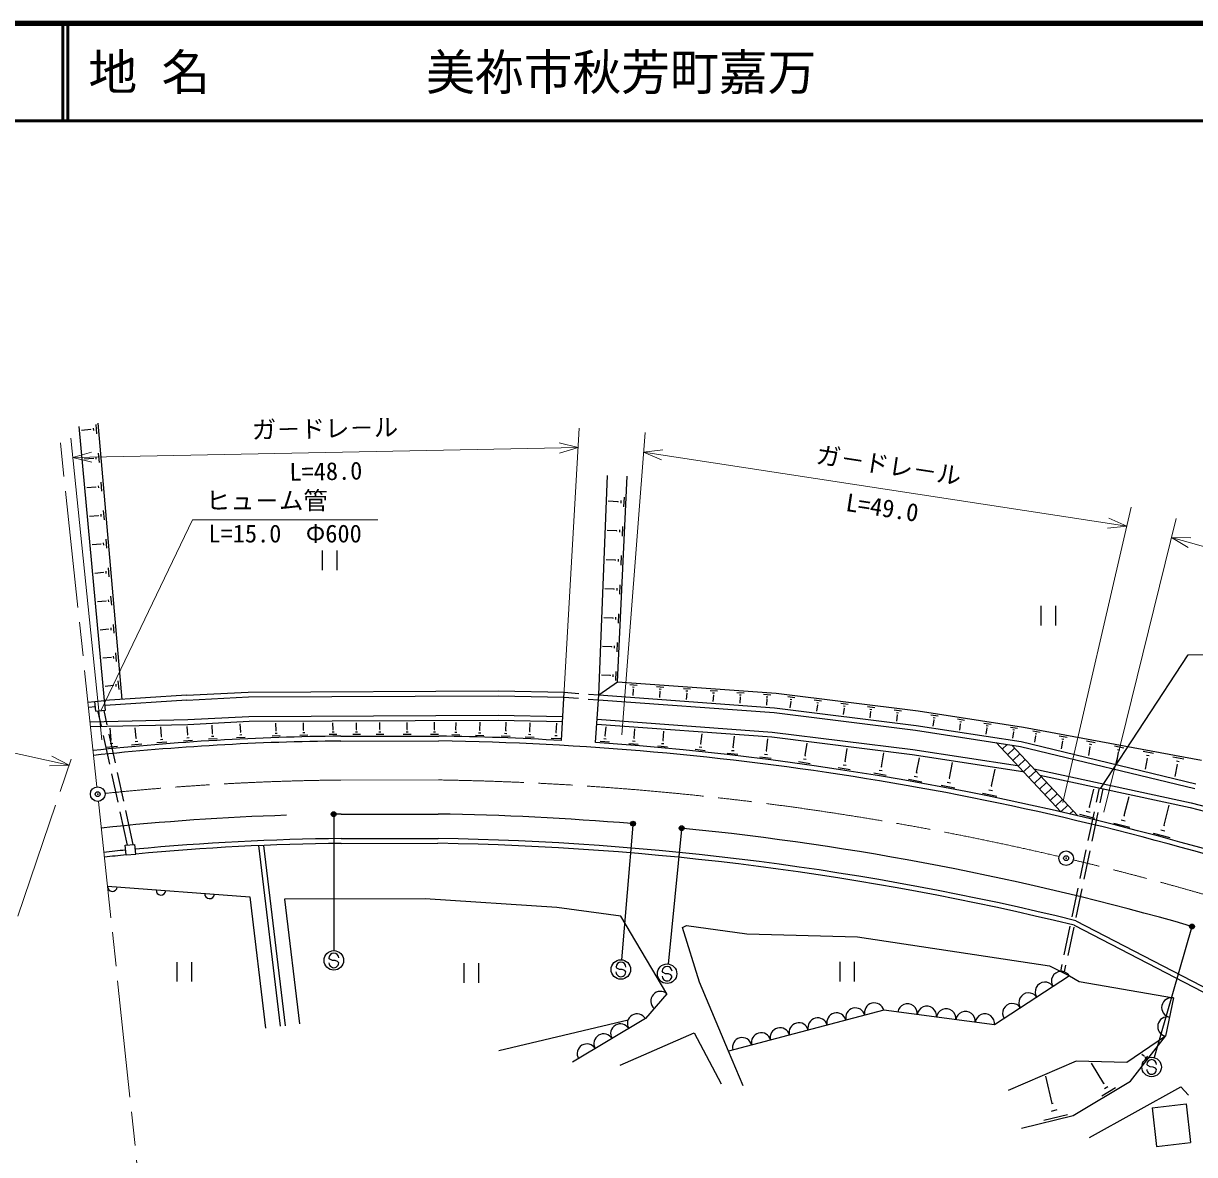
# Model space of a CAD drawing. Units: millimetres, scale not verified. Extents: x 40000 to 680000, y 20000 to 380000.
# Drawn here: x 363711 to 483831, y 263994 to 380000 of the extents above; entities that cross this region are included whole.
import ezdxf
from ezdxf.enums import TextEntityAlignment as Align

# ---------------------------------------------------------------- set-up
doc = ezdxf.new("R2010")
doc.units = ezdxf.units.MM
doc.header["$LTSCALE"] = 1000
doc.header["$PDMODE"] = 32
doc.header["$PDSIZE"] = 500
doc.linetypes.add('CHAIN', pattern=[18.5, 12, -1.5, 3.5, -1.5])
for name, color, linetype, lineweight in [('M-BGD', 7, 'Continuous', 25), ('M-BMK', 2, 'CHAIN', 13), ('M-BMK-SRVR', 3, 'Continuous', 25), ('M-STR-HTXT', 7, 'Continuous', 13), ('M-STR-STRC', 7, 'Continuous', 25), ('M-TTL', 2, 'Continuous', 140), ('M-TTL-LINE', 7, 'Continuous', 50)]:
    doc.layers.add(name, color=color, linetype=linetype, lineweight=lineweight)
doc.layers.add('M-OTRS', color=6, linetype='Continuous')
doc.layers.add('M-TTL-TXT', color=7, linetype='Continuous')
doc.styles.add('@ＭＳ ゴシック', font='')
doc.styles.add('ＭＳ ゴシック', font='')
doc.styles.get('@ＭＳ ゴシック').set_extended_font_data('@MS Gothic')
doc.styles.get('ＭＳ ゴシック').set_extended_font_data('MS Gothic')

msp = doc.modelspace()

# ---------------------------------------------------------------- linework, layer by layer
at = {"layer": 'M-BGD'}
for p, q in [((371244, 337910), (371160, 338872)), ((371348, 339016), (373812, 310667)), ((372042, 310550), (369436, 338662)), ((370625, 338341), (369675, 338258)), ((370628, 338311), (370622, 338371)), ((370924, 338246), (370903, 338486)), ((370886, 335390), (369948, 335309)), ((370889, 335360), (370884, 335420)), ((371183, 335296), (371162, 335534)), ((371500, 334963), (371417, 335916)), ((371755, 332025), (371673, 332970)), ((422721, 311127), (423605, 333637)), ((424657, 312490), (425645, 333582)), ((371147, 332448), (370221, 332367)), ((371150, 332418), (371145, 332478)), ((371441, 332355), (371420, 332591)), ((424716, 330950), (423701, 330997)), ((424714, 330918), (424717, 330981)), ((425012, 330809), (425024, 331061)), ((425297, 330418), (425344, 331425)), ((371407, 329514), (370492, 329435)), ((371410, 329485), (371405, 329543)), ((371698, 329422), (371678, 329656)), ((372010, 329095), (371928, 330031)), ((424582, 327948), (423584, 327995)), ((424581, 327917), (424584, 327979)), ((424875, 327809), (424887, 328058)), ((425156, 327422), (425203, 328418)), ((371955, 326497), (371935, 326729)), ((372264, 326173), (372183, 327101)), ((371667, 326589), (370764, 326510)), ((371669, 326560), (371664, 326618)), ((394364, 325942), (394364, 323942)), ((395864, 325942), (395864, 323942)), ((424449, 324958), (423466, 325004)), ((424447, 324927), (424450, 324988)), ((424738, 324821), (424750, 325067)), ((425017, 324438), (425063, 325422)), ((371925, 323672), (371034, 323594)), ((371928, 323643), (371923, 323701)), ((372211, 323581), (372191, 323811)), ((372517, 323260), (372437, 324180)), ((424316, 321979), (423349, 322024)), ((424315, 321948), (424317, 322009)), ((424602, 321843), (424614, 322087)), ((424877, 321464), (424923, 322438)), ((372183, 320763), (371303, 320687)), ((372185, 320735), (372181, 320792)), ((372466, 320673), (372446, 320901)), ((372769, 320355), (372690, 321266)), ((468055, 320262), (468055, 318262)), ((469555, 320262), (469555, 318262)), ((373021, 317459), (372942, 318361)), ((424184, 319011), (423233, 319055)), ((424182, 318981), (424185, 319041)), ((424467, 318877), (424478, 319118)), ((424738, 318503), (424784, 319465)), ((372440, 317863), (371572, 317788)), ((372443, 317835), (372438, 317891)), ((372721, 317774), (372701, 317999)), ((424052, 316054), (423116, 316098)), ((424051, 316025), (424053, 316084)), ((424332, 315922), (424343, 316160)), ((424600, 315552), (424645, 316503)), ((372696, 314971), (371840, 314897)), ((372699, 314943), (372694, 314999)), ((372974, 314883), (372955, 315106)), ((373272, 314571), (373194, 315465)), ((474230, 301560), (483184, 315253)), ((424463, 312613), (424507, 313552)), ((373522, 311691), (373445, 312577)), ((422721, 311127), (424657, 312490)), ((423921, 313109), (423001, 313152)), ((423919, 313080), (423922, 313138)), ((424197, 312978), (424208, 313213)), ((424657, 312490), (440907, 311305)), ((372952, 312088), (372107, 312014)), ((372954, 312060), (372950, 312115)), ((373227, 312000), (373208, 312221)), ((380438, 311103), (386777, 311429)), ((386777, 311429), (412433, 311555)), ((412433, 311555), (419175, 311411)), ((418893, 306459), (419175, 311411)), ((419175, 311411), (420671, 311291)), ((421667, 311211), (422721, 311127)), ((422386, 306240), (422721, 311127)), ((422721, 311127), (440760, 309812)), ((425911, 312198), (426659, 312143)), ((426175, 311953), (426362, 311939)), ((426252, 311722), (426205, 311074)), ((426229, 311724), (426275, 311720)), ((428654, 311998), (429402, 311944)), ((428918, 311753), (429105, 311740)), ((428995, 311522), (428948, 310874)), ((428971, 311524), (429018, 311520)), ((431396, 311798), (432144, 311744)), ((431660, 311553), (431847, 311540)), ((431738, 311322), (431690, 310674)), ((431714, 311324), (431761, 311320)), ((434139, 311598), (434887, 311544)), ((434403, 311353), (434590, 311340)), ((434480, 311122), (434433, 310474)), ((434457, 311124), (434504, 311120)), ((436882, 311398), (437630, 311344)), ((437146, 311153), (437333, 311140)), ((439624, 311198), (440372, 311144)), ((440907, 311305), (455497, 309486)), ((370330, 310375), (371047, 310449)), ((370383, 309877), (371098, 309952)), ((371047, 310449), (372042, 310550)), ((371149, 309454), (371047, 310449)), ((380438, 311103), (372042, 310550)), ((372143, 309555), (372042, 310550)), ((380467, 310604), (372093, 310053)), ((380467, 310604), (386791, 310929)), ((386791, 310929), (412429, 311055)), ((412429, 311055), (419147, 310911)), ((419136, 310912), (420631, 310793)), ((421628, 310713), (422681, 310629)), ((422687, 310628), (440711, 309314)), ((437223, 310922), (437176, 310274)), ((437200, 310924), (437246, 310920)), ((439889, 310953), (440076, 310940)), ((439966, 310722), (439918, 310074)), ((439942, 310724), (439989, 310721)), ((442099, 310955), (442844, 310862)), ((442416, 310462), (442335, 309817)), ((442351, 310697), (442537, 310674)), ((442393, 310465), (442439, 310459)), ((444828, 310615), (445573, 310522)), ((445145, 310122), (445064, 309477)), ((445080, 310357), (445266, 310334)), ((445121, 310125), (445168, 310119)), ((447557, 310275), (448301, 310182)), ((447808, 310016), (447994, 309993)), ((450286, 309934), (451030, 309841)), ((371149, 309454), (372143, 309555)), ((371358, 309408), (371677, 307942)), ((371944, 309535), (372264, 308070)), ((380566, 308606), (386847, 308929)), ((386847, 308929), (412412, 309055)), ((412412, 309055), (419015, 308913)), ((440711, 309314), (455222, 307505)), ((440760, 309812), (455290, 308000)), ((447874, 309782), (447793, 309137)), ((447850, 309784), (447897, 309779)), ((450602, 309441), (450522, 308796)), ((450537, 309676), (450723, 309653)), ((450579, 309444), (450626, 309438)), ((453015, 309594), (453759, 309501)), ((453331, 309101), (453251, 308456)), ((453266, 309336), (453452, 309313)), ((453308, 309104), (453355, 309098)), ((455497, 309486), (466288, 307833)), ((456785, 309086), (457526, 308973)), ((457029, 308821), (457214, 308793)), ((370542, 308384), (380566, 308606)), ((370595, 307885), (380585, 308107)), ((372713, 306522), (372598, 307730)), ((375278, 306697), (375178, 307748)), ((377861, 306878), (377790, 307857)), ((380561, 307029), (380497, 307905)), ((380585, 308107), (386862, 308429)), ((383103, 307181), (383060, 308033)), ((385996, 307327), (385953, 308182)), ((386862, 308429), (412408, 308555)), ((389620, 307458), (389599, 308243)), ((392427, 307513), (392478, 307514)), ((392453, 307514), (392433, 308257)), ((395446, 307569), (395495, 307570)), ((395471, 307570), (395463, 308266)), ((397856, 307580), (397905, 307580)), ((397880, 307580), (397880, 308282)), ((400252, 307586), (400302, 307586)), ((400277, 307586), (400276, 308295)), ((403047, 307591), (403097, 307591)), ((403072, 307591), (403072, 308309)), ((405848, 307597), (405898, 307597)), ((405873, 307597), (405873, 308323)), ((408052, 307559), (408104, 307558)), ((408078, 307558), (408099, 308321)), ((410491, 307519), (410545, 307517)), ((410518, 307518), (410541, 308346)), ((412408, 308555), (419005, 308413)), ((413185, 307467), (413210, 308339)), ((415645, 307373), (415689, 308278)), ((418362, 307264), (418409, 308226)), ((422516, 308134), (440465, 306826)), ((422550, 308633), (440514, 307323)), ((423388, 306929), (423467, 307864)), ((426342, 306689), (426423, 307649)), ((455290, 308000), (466061, 306350)), ((457087, 308585), (456989, 307942)), ((457064, 308588), (457110, 308581)), ((459503, 308670), (460244, 308556)), ((459805, 308168), (459707, 307526)), ((459747, 308405), (459932, 308377)), ((459782, 308172), (459829, 308165)), ((462221, 308253), (462963, 308140)), ((462524, 307752), (462425, 307109)), ((462465, 307988), (462650, 307960)), ((462501, 307755), (462547, 307748)), ((464939, 307837), (465681, 307723)), ((465183, 307572), (465369, 307544)), ((466288, 307833), (484535, 304448)), ((371890, 306965), (372528, 304033)), ((372476, 307092), (373115, 304161)), ((372676, 306519), (372750, 306526)), ((375175, 306365), (375441, 306391)), ((375244, 306694), (375311, 306700)), ((377404, 306240), (378406, 306313)), ((377758, 306568), (378009, 306587)), ((377830, 306876), (377893, 306881)), ((380138, 306439), (381065, 306507)), ((380465, 306743), (380697, 306760)), ((380532, 307027), (380590, 307031)), ((382683, 306622), (383577, 306667)), ((383005, 306907), (383229, 306918)), ((383075, 307179), (383131, 307182)), ((385575, 306767), (386471, 306813)), ((385897, 307053), (386121, 307064)), ((385968, 307326), (386024, 307329)), ((389207, 306935), (390059, 306958)), ((389520, 307199), (389733, 307205)), ((389593, 307457), (389646, 307459)), ((392054, 307010), (392877, 307031)), ((392356, 307264), (392562, 307270)), ((395084, 307094), (395869, 307103)), ((395375, 307333), (395572, 307335)), ((396255, 306908), (406313, 306915)), ((396258, 306408), (406310, 306415)), ((397488, 307109), (398273, 307109)), ((397782, 307345), (397979, 307345)), ((399882, 307110), (400673, 307111)), ((400178, 307348), (400376, 307348)), ((402674, 307112), (403471, 307113)), ((402973, 307352), (403172, 307352)), ((405472, 307114), (406275, 307115)), ((405773, 307356), (405974, 307356)), ((407654, 307078), (408475, 307055)), ((407969, 307315), (408174, 307309)), ((410070, 307010), (410937, 306986)), ((410403, 307261), (410619, 307255)), ((412717, 306936), (413623, 306911)), ((413064, 307199), (413291, 307192)), ((413157, 307468), (413214, 307466)), ((415156, 306841), (416079, 306796)), ((415516, 307101), (415747, 307090)), ((415616, 307374), (415674, 307371)), ((417852, 306710), (418816, 306663)), ((418228, 306981), (418469, 306970)), ((418332, 307266), (418392, 307263)), ((422865, 306400), (423814, 306320)), ((423245, 306654), (423482, 306634)), ((423358, 306931), (423418, 306926)), ((426196, 306409), (426438, 306389)), ((426312, 306692), (426372, 306686)), ((429282, 306450), (429344, 306445)), ((429313, 306448), (429397, 307432)), ((433196, 306109), (433321, 307158)), ((436503, 305758), (436639, 306904)), ((439915, 305396), (440063, 306641)), ((440465, 306826), (454878, 305028)), ((440514, 307323), (454946, 305524)), ((455222, 307505), (465985, 305856)), ((465242, 307335), (465144, 306693)), ((465219, 307339), (465265, 307332)), ((466061, 306350), (483958, 302015)), ((467239, 307453), (467981, 307315)), ((467527, 306939), (467404, 306272)), ((467476, 307179), (467661, 307144)), ((467504, 306943), (467550, 306934)), ((469958, 306949), (470774, 306797)), ((470275, 306383), (470132, 305612)), ((470218, 306647), (470422, 306609)), ((470249, 306388), (470300, 306378)), ((472751, 306430), (473643, 306265)), ((372191, 305760), (373369, 305872)), ((372599, 306155), (372894, 306183)), ((374807, 306009), (375870, 306110)), ((425810, 306150), (426776, 306068)), ((428771, 305899), (429755, 305816)), ((429165, 306163), (429411, 306142)), ((432616, 305560), (433632, 305439)), ((433033, 305820), (433287, 305789)), ((433165, 306113), (433228, 306105)), ((435884, 305172), (436968, 305043)), ((436329, 305449), (436600, 305417)), ((436469, 305762), (436537, 305754)), ((439879, 305400), (439951, 305391)), ((443904, 304910), (444097, 306187)), ((447995, 304318), (448196, 305652)), ((451708, 303775), (451966, 305186)), ((454946, 305524), (465682, 303879)), ((470105, 299140), (463479, 306240)), ((463619, 306218), (463555, 306158)), ((464626, 306064), (464101, 305573)), ((465378, 305671), (464646, 304988)), ((471855, 298730), (465075, 305995)), ((465985, 305856), (483842, 301529)), ((473098, 305812), (472935, 304933)), ((473036, 306101), (473259, 306059)), ((473070, 305818), (473126, 305807)), ((475622, 305898), (476592, 305718)), ((475999, 305226), (475815, 304235)), ((475932, 305539), (476174, 305495)), ((475969, 305232), (476029, 305220)), ((478572, 305351), (479622, 305156)), ((439255, 304771), (440410, 304634)), ((439730, 305066), (440018, 305032)), ((443205, 304289), (444389, 304111)), ((443703, 304577), (443999, 304533)), ((443867, 304916), (443941, 304904)), ((447786, 303974), (448092, 303928)), ((447957, 304324), (448033, 304312)), ((454878, 305028), (466233, 303289)), ((455324, 303166), (455602, 304692)), ((458695, 302591), (458988, 304196)), ((465923, 305086), (465192, 304404)), ((466469, 304501), (465738, 303819)), ((467015, 303916), (466284, 303234)), ((478980, 304623), (478775, 303518)), ((478907, 304963), (479169, 304914)), ((478947, 304629), (479013, 304617)), ((481602, 304789), (482735, 304579)), ((482042, 304004), (481816, 302782)), ((481964, 304370), (482247, 304318)), ((482007, 304011), (482078, 303998)), ((372741, 303056), (373379, 300125)), ((373327, 303184), (373966, 300253)), ((447272, 303676), (448496, 303491)), ((450936, 303131), (452203, 302900)), ((451480, 303424), (451797, 303367)), ((451668, 303783), (451748, 303768)), ((455081, 302792), (455418, 302731)), ((455281, 303174), (455366, 303158)), ((463003, 301803), (463374, 303525)), ((467561, 303331), (466830, 302649)), ((467348, 303559), (483496, 300069)), ((468107, 302746), (467376, 302064)), ((467946, 302918), (483380, 299582)), ((454502, 302480), (455850, 302234)), ((457834, 301872), (459247, 301614)), ((458441, 302200), (458795, 302135)), ((458651, 302599), (458739, 302583)), ((462956, 301813), (463049, 301793)), ((468653, 302162), (467922, 301479)), ((469198, 301577), (468467, 300894)), ((474035, 301602), (473725, 300133)), ((474426, 301518), (474116, 300050)), ((462073, 301075), (463550, 300757)), ((462722, 301399), (463092, 301320)), ((469744, 300992), (469013, 300310)), ((470290, 300407), (469559, 299725)), ((473038, 299633), (473513, 301481)), ((476621, 298769), (477125, 300730)), ((373592, 299148), (374336, 295734)), ((374178, 299276), (374937, 295791)), ((470836, 299822), (470105, 299140)), ((471382, 299237), (471043, 298922)), ((472722, 299214), (473113, 299113)), ((473518, 299154), (472899, 296219)), ((472989, 299646), (473087, 299620)), ((480705, 297764), (481235, 299824)), ((483380, 299582), (501509, 294896)), ((483496, 300069), (501866, 295320)), ((396299, 298908), (406254, 298915)), ((472015, 298896), (473579, 298493)), ((473910, 299072), (473291, 296136)), ((475538, 297989), (477193, 297564)), ((476286, 298326), (476700, 298220)), ((476569, 298782), (476673, 298756)), ((479577, 296951), (481301, 296507)), ((480356, 297302), (480788, 297191)), ((480651, 297777), (480759, 297750)), ((374141, 295715), (375136, 295810)), ((374236, 294720), (374141, 295715)), ((375231, 294815), (375136, 295810)), ((387834, 295679), (390045, 277150)), ((388335, 295700), (390542, 277209)), ((396313, 296408), (406235, 296415)), ((396316, 295908), (406231, 295915)), ((374236, 294720), (375231, 294815)), ((472693, 295240), (472074, 292305)), ((473085, 295158), (472466, 292222)), ((372335, 291510), (386949, 290433)), ((471868, 291326), (471249, 288391)), ((472259, 291244), (471640, 288308)), ((386949, 290433), (388556, 276972)), ((404918, 290220), (390503, 290188)), ((390503, 290188), (392031, 277387)), ((418437, 289323), (404918, 290220)), ((424971, 288449), (418437, 289323)), ((429715, 280493), (424971, 288449)), ((431311, 287270), (431734, 287481)), ((433044, 281692), (431311, 287270)), ((431734, 287481), (437903, 286636)), ((471043, 287412), (470424, 284477)), ((471434, 287330), (470815, 284394)), ((471483, 287504), (488898, 278470)), ((471660, 287976), (489047, 278956)), ((437903, 286636), (449270, 286340)), ((449270, 286340), (468961, 283340)), ((379445, 283730), (379445, 281730)), ((380945, 283730), (380945, 281730)), ((408878, 283607), (408878, 281607)), ((410378, 283607), (410378, 281607)), ((447433, 283746), (447433, 281746)), ((448933, 283746), (448933, 281746)), ((470217, 283498), (470067, 282786)), ((470989, 282326), (463307, 277290)), ((468961, 283340), (470989, 282326)), ((470609, 283416), (470464, 282728)), ((470989, 282326), (471982, 281750)), ((436023, 274614), (433044, 281692)), ((471982, 281750), (481656, 280053)), ((429715, 280493), (427511, 277939)), ((481656, 280053), (480847, 276136)), ((451947, 278795), (436023, 274614)), ((463307, 277290), (451947, 278795)), ((412470, 274654), (425733, 277819)), ((427511, 277939), (420023, 273456)), ((424909, 273156), (432494, 276473)), ((432494, 276473), (435283, 271255)), ((480847, 276136), (476879, 273443)), ((477246, 271509), (480847, 276136)), ((437544, 271043), (436023, 274614)), ((478647, 274071), (478412, 274254)), ((478656, 274082), (478638, 274060)), ((478787, 274033), (478718, 273945)), ((478996, 274083), (478721, 273730)), ((471675, 273579), (464712, 270581)), ((476879, 273443), (471675, 273579)), ((474512, 271266), (473253, 273369)), ((469238, 269223), (468563, 272024)), ((471366, 267989), (477246, 271509)), ((473054, 265742), (482429, 270955)), ((475736, 270838), (474311, 269985)), ((474557, 271293), (474467, 271239)), ((474946, 270945), (474590, 270732)), ((482429, 270955), (483216, 270102)), ((469314, 269241), (469162, 269205)), ((479485, 268802), (482962, 269194)), ((482962, 269194), (483411, 265219)), ((466066, 266712), (471366, 267989)), ((470802, 268059), (468375, 267474)), ((469717, 268568), (469110, 268421)), ((479485, 268802), (479933, 264827)), ((479933, 264827), (483411, 265219))]:
    msp.add_line(p, q, dxfattribs=at)
for centre, radius, start, end in [((398965, 40949), 265972, 90.58372, 96.06665), ((398965, 40949), 265472, 90.58423, 96.06665), ((401574, 2452), 304000, 72.49437, 89.10735), ((401574, 2452), 304500, 86.73929, 89.10812), ((401574, 2452), 304500, 72.49548, 86.08075), ((398965, 40949), 257972, 91.83801, 96.06665), ((398965, 40949), 257972, 90.59206, 90.72869), ((401574, 2452), 296500, 85.25838, 89.09561), ((401574, 2452), 296500, 73.9747, 84.23079), ((398965, 40949), 255472, 90.59474, 95.3412), ((398965, 40949), 254972, 90.59529, 95.34098), ((401574, 2452), 293500, 76.22008, 89.09078), ((401574, 2452), 294000, 76.20842, 89.09159), ((398965, 40949), 255472, 95.56548, 96.06665), ((398965, 40949), 254972, 95.5657, 96.06665), ((372834, 291474), 500, 175.78355, 355.78355), ((377820, 291106), 500, 175.78355, 355.78355), ((382807, 290738), 500, 175.78355, 355.78355), ((470152, 281777), 1000, 33.24251, 213.24251), ((468480, 280681), 1000, 33.24251, 213.24251), ((429061, 279736), 1000, 49.21418, 229.21418), ((466807, 279585), 1000, 33.24251, 213.24251), ((481454, 279074), 1000, 78.33123, 258.33123), ((449045, 278033), 1000, 14.71164, 194.71164), ((450980, 278541), 1000, 14.71164, 194.71164), ((454385, 278472), 1000, 352.4541, 172.4541), ((456367, 278210), 1000, 352.4541, 172.4541), ((458350, 277947), 1000, 352.4541, 172.4541), ((460333, 277684), 1000, 352.4541, 172.4541), ((465134, 278488), 1000, 33.24251, 213.24251), ((426653, 277425), 1000, 30.90736, 210.90736), ((443242, 276510), 1000, 14.71164, 194.71164), ((445176, 277017), 1000, 14.71164, 194.71164), ((447111, 277525), 1000, 14.71164, 194.71164), ((462315, 277422), 1000, 352.4541, 172.4541), ((481049, 277115), 1000, 78.33123, 258.33123), ((423221, 275371), 1000, 30.90736, 210.90736), ((424937, 276398), 1000, 30.90736, 210.90736), ((439373, 275494), 1000, 14.71164, 194.71164), ((441308, 276002), 1000, 14.71164, 194.71164), ((421505, 274343), 1000, 30.90736, 210.90736), ((437439, 274986), 1000, 14.71164, 194.71164)]:
    msp.add_arc(centre, radius, start, end, dxfattribs=at)
at = {"layer": 'M-BMK'}
for p, q in [((371252, 301703), (367357, 338348)), ((357211, 270937), (369040, 305839)), ((396280, 302408), (406280, 302415)), ((371410, 300211), (375574, 261039))]:
    msp.add_line(p, q, dxfattribs=at)
for centre, radius, start, end in [((398965, 40949), 261472, 90.58836, 95.9023), ((401574, 2452), 300000, 76.83033, 89.10114), ((401574, 2452), 300000, 72.48541, 76.54385)]:
    msp.add_arc(centre, radius, start, end, dxfattribs=at)
at = {"layer": 'M-BMK-SRVR'}
for centre in [(371331, 300957), (470654, 294390)]:
    msp.add_circle(centre, 750, dxfattribs=at)
for p in [(371331, 300957), (470654, 294390)]:
    msp.add_point(p, dxfattribs=at)
at = {"layer": 'M-OTRS'}
msp.add_point((371331, 300957), dxfattribs=at)
at = {"layer": 'M-STR-HTXT'}
for p, q in [((418950, 307457), (420718, 338495)), ((425078, 307046), (427469, 338039)), ((371748, 306531), (368577, 337473)), ((368781, 335484), (420605, 336498)), ((420605, 336498), (418663, 336978)), ((418683, 335943), (420605, 336498)), ((370702, 336039), (368781, 335484)), ((368781, 335484), (370723, 335004)), ((429303, 336264), (427315, 336045)), ((427315, 336045), (476876, 328453)), ((427315, 336045), (429146, 335241)), ((470330, 300114), (477326, 330401)), ((474534, 299112), (481942, 329236)), ((476876, 328453), (475045, 329257)), ((381050, 329102), (371646, 309505)), ((381050, 329102), (400050, 329102)), ((474888, 328233), (476876, 328453)), ((481465, 327294), (510205, 319051)), ((483464, 327259), (481465, 327294)), ((481465, 327294), (483179, 326264)), ((368398, 303945), (266439, 326334)), ((483184, 315253), (502184, 315253)), ((366400, 303853), (368398, 303945)), ((368398, 303945), (366622, 304865))]:
    msp.add_line(p, q, dxfattribs=at)
at = {"layer": 'M-STR-STRC'}
for p, q in [((395534, 298907), (395544, 284907)), ((426220, 297775), (425068, 283973)), ((431214, 297316), (429829, 283535)), ((483529, 287244), (479698, 273935)), ((395150, 284048), (395050, 284166)), ((395395, 283908), (395150, 284048)), ((395695, 283906), (395395, 283908)), ((395940, 283794), (395695, 283906)), ((396046, 283658), (395940, 283794)), ((424590, 283117), (424490, 283235)), ((424835, 282978), (424590, 283117)), ((425135, 282976), (424835, 282978)), ((425380, 282864), (425135, 282976)), ((425486, 282728), (425380, 282864)), ((429333, 282681), (429234, 282799)), ((429578, 282542), (429333, 282681)), ((429879, 282539), (429578, 282542)), ((430124, 282427), (429879, 282539)), ((430230, 282291), (430124, 282427)), ((479027, 273114), (478927, 273232)), ((479271, 272975), (479027, 273114)), ((479572, 272972), (479271, 272975)), ((479817, 272861), (479572, 272972)), ((479923, 272724), (479817, 272861))]:
    msp.add_line(p, q, dxfattribs=at)
for centre, radius in [((395534, 298899), 150), ((395534, 298899), 120), ((395534, 298899), 90), ((395534, 298899), 60), ((395534, 298899), 30), ((426232, 297925), 150), ((426232, 297925), 120), ((426232, 297925), 90), ((426232, 297925), 60), ((426232, 297925), 30), ((431229, 297465), 150), ((431229, 297465), 120), ((431229, 297465), 90), ((431229, 297465), 60), ((431229, 297465), 30), ((483570, 287389), 150), ((483570, 287389), 120), ((483570, 287389), 90), ((483570, 287389), 60), ((483570, 287389), 30), ((395545, 283907), 1000), ((424985, 282977), 1000), ((429729, 282540), 1000), ((479422, 272974), 1000)]:
    msp.add_circle(centre, radius, dxfattribs=at)
for centre, start, end in [((395546, 283662), 179.55488, 359.55488), ((395550, 284162), 359.55488, 179.55488), ((424990, 283231), 359.55488, 179.55488), ((424986, 282731), 179.55488, 359.55488), ((429730, 282295), 179.55488, 359.55488), ((429734, 282795), 359.55488, 179.55488), ((479423, 272728), 179.55488, 359.55488), ((479427, 273228), 359.55488, 179.55488)]:
    msp.add_arc(centre, 500, start, end, dxfattribs=at)
for p in [(395534, 298899), (426232, 297925), (431229, 297465), (483570, 287389)]:
    msp.add_point(p, dxfattribs=at)
at = {"layer": 'M-TTL'}
msp.add_line((680000, 380000), (40000, 380000), dxfattribs=at)
at = {"layer": 'M-TTL-LINE'}
for p, q in [((367750, 380000), (367750, 370000)), ((368250, 380000), (368250, 370000)), ((40000, 370000), (680000, 370000))]:
    msp.add_line(p, q, dxfattribs=at)

# ---------------------------------------------------------------- texts
at = {"layer": 'M-STR-HTXT', "style": 'ＭＳ ゴシック'}
for rotation, p in [(1.121, (394673, 336991)), (351.29, (452247, 333237))]:
    msp.add_text('ガ－ドレ－ル', height=1833, rotation=rotation, dxfattribs=at).set_placement(p, align=Align.BOTTOM_CENTER)
at = {"layer": 'M-STR-HTXT', "style": '@ＭＳ ゴシック'}
for s, rotation, p in [('L=48.0', 1.122, (394712, 334991)), ('L=49.0', 351.29, (451944, 331260))]:
    msp.add_text(s, height=1833, rotation=rotation, dxfattribs=at).set_placement(p, align=Align.TOP_CENTER)
at = {"layer": 'M-STR-HTXT', "style": 'ＭＳ ゴシック'}
msp.add_text('ヒュ－ム管', height=1833, dxfattribs=at).set_placement((382425, 329602), align=Align.BOTTOM_LEFT)
msp.add_text('L=15.0\u3000Φ600', height=1833, dxfattribs=at).set_placement((390550, 328602), align=Align.TOP_CENTER)
at = {"layer": 'M-TTL-TXT', "style": 'ＭＳ ゴシック'}
for s, p in [('地 名', (370380, 375000)), ('美祢市秋芳町嘉万', (405024, 375000))]:
    msp.add_text(s, height=3666, dxfattribs=at).set_placement(p, align=Align.MIDDLE_LEFT)

doc.saveas('drawing.dxf')
